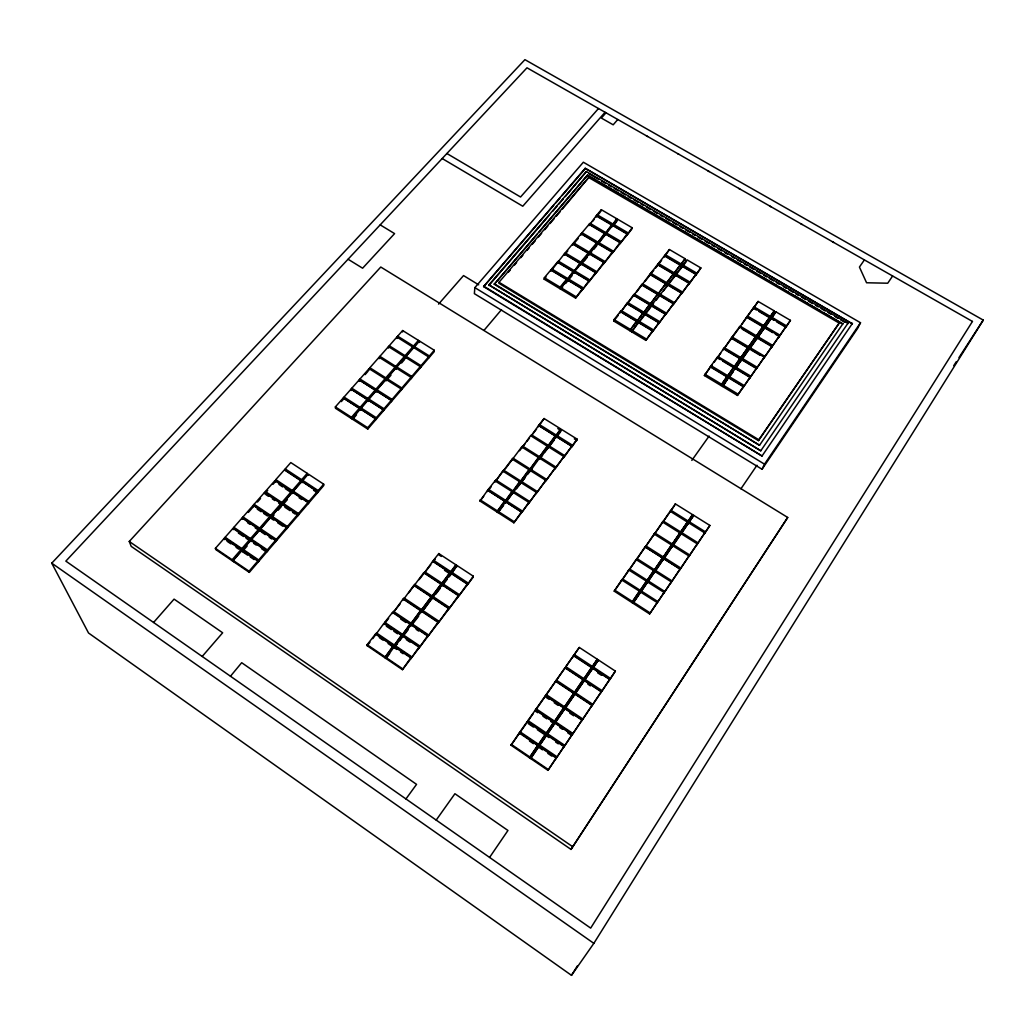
<?xml version="1.0" encoding="UTF-8"?>
<svg xmlns="http://www.w3.org/2000/svg" width="1035" height="1035" viewBox="0 0 1035 1035"><rect width="100%" height="100%" fill="white"/><g stroke="black" fill="none" stroke-linecap="round" stroke-linejoin="round"><path stroke-width="1.5" d="M401.05 390.298L401.05 388.927L392.058 399.394L392.071 400.765L377.05 391.204L377.012 389.833L386.055 379.431L401.852 389.367L401.852 387.996L410.986 377.361L410.973 378.745M401.334 636.292L401.334 635.244L383.83 623.458L372.768 638.647M402.628 331.963L402.641 330.527L418.412 340.373L418.386 341.796L351.577 418.632L351.499 417.299L359.313 408.308L343.219 397.996L335.353 406.91L335.469 408.269L367.774 429.059L434.221 351.667L434.273 350.257L419.447 341.007L414.517 346.686L414.492 348.109M409.963 624.131L402.201 635.179L384.722 623.419L384.709 622.346L392.511 612.422L409.963 624.131L409.951 625.192M402.486 637.068L402.486 636.02L418.955 647.095L418.916 648.13M388.073 643.55L393.08 646.94L393.067 645.905L375.511 634.028L367.127 644.702L367.179 645.736L402.434 669.671L410.727 657.833L394.219 646.681L385.913 658.454L389.613 653.68M404.297 357.994L404.297 356.596L388.448 346.634L379.897 356.351L379.133 358.666L379.095 357.256L395.797 367.774L395.797 366.377L404.297 356.596M420.417 611.685L420.456 610.598L403.068 598.993L403.055 600.106L413.754 585.396L431.09 596.897L431.039 598.01M405.073 357.101L405.086 355.691L412.706 346.932L412.68 348.355M403.352 634.895L403.352 635.956L419.77 647.004L427.52 635.904L411.115 624.894L403.352 634.895L419.809 645.969M428.542 358.278L428.593 356.868L421.025 365.691L420.986 367.076L405.345 357.243L405.332 358.653L406.134 356.338L413.741 347.592L429.318 357.373L429.37 355.975L434.273 350.257M420.21 367.994L420.236 366.597L411.775 376.442L411.762 377.827L396.043 367.942L386.857 378.512L386.883 379.897M418.412 340.373L413.483 346.039L413.457 347.462L396.884 337.048L389.238 345.742L388.461 348.058L388.448 346.634M420.456 610.598L410.804 624.092L393.378 612.409L403.068 598.993M411.115 624.894L411.089 625.968L418.67 616.174M410.714 658.855L410.727 657.833M411.969 623.782L411.943 624.855L428.322 635.826L437.947 622.268L421.607 611.362L411.969 623.782L428.374 634.778M418.955 647.095L411.581 657.717L395.111 646.59L402.486 636.02M413.728 586.522L413.754 585.396M419.421 342.43L419.447 341.007M408.825 592.77L423.703 572.743L440.975 584.154L440.91 585.28M431.09 596.897L421.271 610.598L403.909 599.019M421.607 611.362L421.555 612.448L432.229 597.661L448.517 608.464L448.427 609.563M423.703 572.743L423.664 573.882L432.682 561.332L449.902 572.653L449.811 573.791M427.468 636.952L427.52 635.904M432.682 561.332L432.63 562.484L435.217 559.198M433.523 560.271L433.458 561.436L450.639 572.73L455.969 564.838L438.788 553.57L433.523 560.271L450.73 571.592M440.975 584.154L431.88 596.923L414.582 585.448M432.164 598.76L432.229 597.661M424.363 608.839L442.113 584.904L458.35 595.63L458.246 596.729M438.788 553.57L438.724 554.734L441.363 556.455M437.883 623.342L437.947 622.268M448.517 608.464L438.724 622.242L422.409 611.349M449.902 572.653L441.738 584.206L424.505 572.821M442.113 584.904L442.036 586.03L447.353 579.16M442.941 583.831L442.864 584.956L459.074 595.655L467.212 584.05L451.027 573.403L442.941 583.831L459.178 594.543M473.241 576.159L467.911 584.089L451.765 573.468L451.855 572.329L457.095 565.576L473.241 576.159L473.111 577.297L402.434 669.671M474.845 287.639L474.366 293.655L762.032 469.256L857.588 328.431L860.499 322.739L583.352 162.223L474.845 287.639L764.49 464.159L762.032 469.256M458.35 595.63L449.268 608.464L433.005 597.674M393.067 645.905L384.761 657.665L455.969 564.838M451.765 573.468L457.095 565.576M852.491 323.308L762.019 456.021L483.617 286.63L585.215 168.291L852.258 323.774L585.215 168.291M847.911 323.308L760.764 450.794L488.921 284.884L586.392 171.525L847.911 323.308L847.6 323.929M843.072 323.476L759.535 445.283L494.277 284.276L587.57 175.07L842.839 323.942L823.304 312.596M498.999 282.27L498.896 283.254L758.448 440.638L839.191 323.088L588.695 177.515L498.999 282.27L758.849 439.784L758.448 440.638M467.096 585.163L467.212 584.05M577.181 439.176L572.239 446.551L556.726 436.848L556.985 435.541L561.669 429.499L577.181 439.176L513.852 522.804L479.994 501.031L487.601 490.305L504.472 501.108L504.291 502.337M487.601 490.305L487.446 491.547L491.069 486.942M519.311 482.97L519.518 481.728L512.416 491.871L495.015 480.887L488.378 489.309L488.235 490.551L505.067 501.341L511.833 491.625L511.639 492.867M495.015 480.887L494.846 482.142L512.157 459.087L529.415 469.955L538.368 457.457L538.135 458.725M495.623 481.146L502.751 471.054L520.087 481.987L528.872 469.67L528.665 470.938M504.472 501.108L496.878 511.885L560.323 430.133L560.582 428.826L544.074 418.528L539.351 424.518L539.119 425.838L555.64 436.162L560.582 428.826M502.57 472.322L502.751 471.054M521.226 513.192L521.433 511.976L505.572 501.82L497.99 512.597L503.54 505.429M505.572 501.82L505.39 503.049L520.618 482.426L536.919 492.686L545.678 480.305L545.432 481.56M511.976 460.368L512.157 459.087M536.156 493.682L536.389 492.453L529.299 502.648L512.933 492.324L506.167 502.04L521.989 512.183L528.743 502.428L528.523 503.644M546.946 447.366L547.192 446.085L538.886 457.768L521.705 446.952L505.261 468.894M616.511 221.813L613.173 225.85L617.688 219.265L632.1 227.713L631.751 229.227L575.589 298.093L544.151 279.191L544.371 277.703L551.008 269.786L566.675 279.165L566.417 280.64M512.739 493.566L512.933 492.324M521.498 448.246L521.705 446.952M522.261 447.288L530.593 435.657L547.683 446.408L555.161 435.813L538.614 425.463L531.123 436.02M551.008 269.786L550.775 271.274L564.476 253.691L580.066 262.968L579.781 264.468M551.474 270.433L551.707 268.945L557.606 261.907L573.222 271.248L572.95 272.735M513.852 522.804L521.433 511.976M520.411 483.668L520.618 482.426M557.347 263.407L557.606 261.907M521.187 482.685L529.972 470.369L546.195 480.576L555.109 468.001L554.851 469.269M564.476 253.691L564.23 255.192L567.788 250.936M565.175 252.876L564.916 254.377L580.467 263.64L580.751 262.14L588.398 252.889L572.86 243.678L565.175 252.876L580.751 262.14M566.675 279.165L560.077 287.148L559.832 288.623L616.342 220.209L616.679 218.683L601.322 209.691L597.104 214.724L596.807 216.263L612.164 225.268L616.679 218.683M582.136 290.072L582.42 288.61L567.71 279.786L561.112 287.769L560.854 289.231L562.742 286.954M529.752 471.624L529.972 470.369M530.515 470.653L539.455 458.143L555.588 468.299L563.881 456.551L563.609 457.832M538.614 425.463L538.381 426.782L544.074 418.528M572.601 245.191L572.86 243.678M573.545 242.863L573.274 244.376L588.786 253.575L589.07 252.074L596.846 242.669L581.372 233.522L573.545 242.863L589.07 252.074M573.222 271.248L567.102 279.812L552.768 271.222M586.392 171.525L565.317 196.585M567.439 281.261L567.71 279.786M568.396 278.945L568.137 280.42L582.821 289.231L588.928 280.627L574.257 271.856L568.396 278.945L583.106 287.756M539.3 231.762L587.57 175.07M588.695 177.515L562.458 208.992M539.455 458.143L539.222 459.424L542.663 454.986M580.066 262.968L573.649 271.894L558.046 262.579M573.985 273.344L574.257 271.856M581.088 235.048L581.372 233.522M539.972 458.453L548.278 446.758L564.347 456.862L571.799 446.214L556.248 436.498L548.77 447.094M574.942 271.028L574.671 272.503L589.316 281.261L595.733 272.296L581.088 263.576L574.942 271.028L589.614 279.786M582.045 232.72L581.761 234.233L597.208 243.367L604.725 233.147L589.29 224.065L582.045 232.72L597.518 241.854M581.088 263.576L580.803 265.076L589.42 253.497L604 262.153L603.69 263.64M589.29 224.065L589.006 225.591L596.445 215.513L611.827 224.543L611.504 226.057M575.589 298.093L582.42 288.61M548.033 448.051L548.278 446.758M588.1 254.39L588.398 252.889M596.445 215.513L596.147 217.052L600.171 212.24M589.42 253.497L589.122 254.998L591.735 251.828M590.092 252.682L589.795 254.183L604.362 262.812L612.409 251.854L597.868 243.264L590.092 252.682L604.673 261.325M554.902 437.119L555.161 435.813M601.012 211.231L601.322 209.691M555.989 437.792L556.248 436.498M588.63 282.102L588.928 280.627M596.548 244.169L596.846 242.669M597.868 243.264L597.557 244.777L612.836 225.125L627.288 233.612L626.938 235.113M598.528 242.462L598.23 243.962L612.746 252.54L620.224 242.268L605.734 233.742L598.528 242.462L613.069 251.039M595.423 273.77L595.733 272.296M604 262.153L596.095 272.942L582.821 265.038M604.401 234.66L604.725 233.147M611.827 224.543L605.074 233.858L590.946 225.552M605.41 235.255L605.734 233.742M612.513 226.652L612.836 225.125M612.073 253.355L612.409 251.854M571.514 447.508L571.799 446.214M619.887 243.768L620.224 242.268M627.288 233.612L620.547 242.966L606.083 234.453M632.1 227.713L627.598 234.311L614.479 226.626M615.372 671.12L610.055 679.322L593.146 668.196L593.495 667.213L598.463 660.019L615.372 671.12L547.968 770.325L511.018 745.226L519.195 732.987L537.605 745.433L537.346 746.313M700.876 267.936L696.374 274.65L682.466 266.5L682.906 265.025L686.968 259.798L700.876 267.936L645.853 340.36L613.716 321.018L614.053 319.595L620.508 311.431L636.525 321.018L636.15 322.454L638.039 323.58L638.414 322.157L652.619 330.67L652.218 332.08M620.159 312.868L620.508 311.431M642.502 314.291L642.89 312.855L626.912 303.32L620.845 312.001L633.614 294.859L649.54 304.342L649.139 305.778M518.975 733.893L519.195 732.987M520.036 731.797L519.816 732.702L538.174 745.122L545.458 734.1L527.1 721.744L520.036 731.797L538.433 744.23M626.563 304.769L626.912 303.32M633.239 296.308L633.614 294.859M628.232 302.647L641.765 284.534L657.639 293.953L657.225 295.402M527.1 721.744L526.867 722.663L533.245 713.581M527.928 720.554L527.695 721.473L546.001 733.802L553.634 722.275L535.354 710.01L527.928 720.554L546.273 732.909M636.525 321.018L629.746 330.67L685.105 258.711L669.425 249.538L665.337 254.713L664.923 256.201L680.616 265.413L685.105 258.711M641.377 285.996L641.765 284.534M636.706 291.909L650.032 274.081L665.841 283.422L665.427 284.884M638.414 322.157L631.648 331.808L644.779 313.993L658.946 322.454L658.532 323.877M642.89 312.855L636.823 321.587L622.164 312.803M649.644 275.556L650.032 274.081M650.692 273.253L650.29 274.728L666.087 284.043L673.5 273.615L657.73 264.339L650.692 273.253L666.501 282.581M537.708 712.688L535.095 710.941L535.354 710.01M536.169 708.833L535.923 709.777L554.178 722.016L563.596 707.888L545.38 695.727L536.169 708.833L554.462 721.097M649.54 304.342L643.175 313.437L627.236 303.915M657.328 265.814L657.73 264.339M644.391 315.416L644.779 313.993M658.376 263.511L657.975 264.999L673.72 274.249L680.409 264.753L664.69 255.529L658.376 263.511L674.147 272.787M645.452 313.126L645.064 314.562L659.191 323.011L665.544 313.864L651.416 305.454L645.452 313.126L659.605 321.587M657.639 293.953L649.812 304.924L633.912 295.467M664.69 255.529L664.276 257.016L669.425 249.538M651.416 305.454L651.028 306.903L653.538 303.669M652.089 304.601L651.688 306.049L665.79 314.446L673.591 303.41L659.515 295.066L652.089 304.601L666.204 313.01M545.109 696.684L545.38 695.727M546.195 694.576L545.924 695.533L564.101 707.668L573.688 693.321L555.536 681.276L546.195 694.576L564.411 706.724M665.841 283.422L657.885 294.561L642.049 285.168M645.853 340.36L652.619 330.67M537.605 745.433L529.441 757.736L597.286 659.243L579.302 647.457L574.296 654.573L573.985 655.595L591.968 667.42L597.286 659.243M659.101 296.515L659.515 295.066M656.319 300.085L667.717 284.521L681.742 292.814L681.302 294.263M555.821 758.81L556.118 757.956L538.808 746.248L530.644 758.552L598.463 660.019M658.946 322.454L652.891 331.213L638.711 322.713M667.303 285.983L667.717 284.521M668.364 283.693L667.95 285.155L681.949 293.423L689.336 282.93L675.363 274.715L668.364 283.693L682.388 291.974M555.252 682.246L555.536 681.276M673.073 275.077L673.5 273.615M556.338 680.124L556.054 681.108L574.166 693.127L583.067 679.775L564.981 667.834L556.338 680.124L574.49 692.169M674.936 276.177L675.363 274.715M676.01 273.887L675.583 275.349L689.53 283.564L696.206 274.016L682.259 265.84L676.01 273.887L689.983 282.102M665.13 315.3L665.544 313.864M538.808 746.248L538.549 747.128L542.534 749.832M679.969 266.228L680.409 264.753M539.636 745.058L539.377 745.937L556.649 757.607L563.907 746.533L546.661 734.915L539.636 745.058L556.946 756.74M681.832 267.315L682.259 265.84M673.151 304.859L673.591 303.41M564.683 668.83L564.981 667.834M681.742 292.814L673.811 304.005L659.761 295.674M545.458 734.1L545.186 734.992L537.333 729.714M565.783 666.695L565.485 667.691L583.52 679.62L591.528 667.562L573.506 655.698L565.783 666.695L583.856 678.637M546.661 734.915L546.389 735.807L549.029 737.593M547.476 733.724L547.204 734.617L564.424 746.209L572.044 734.617L554.838 723.077L547.476 733.724L564.722 745.329M573.196 656.707L573.506 655.698M688.896 284.392L689.336 282.93M553.634 722.275L553.363 723.193L550.749 721.434M554.553 723.995L554.838 723.077M555.653 721.9L555.368 722.818L572.536 734.32L581.929 720.127L564.799 708.69L555.653 721.9L572.847 733.427M695.74 275.478L696.206 274.016M579.302 647.457L535.095 710.941M563.299 708.833L563.596 707.888M564.489 709.622L564.799 708.69M565.602 707.526L565.304 708.457L582.394 719.868L591.942 705.443L574.878 694.123L565.602 707.526L582.731 718.95M547.968 770.325L556.118 757.956M573.377 694.278L573.688 693.321M574.554 695.08L574.878 694.123M575.68 692.958L575.356 693.916L592.382 705.223L601.257 691.794L584.258 680.564L575.68 692.958L592.732 704.279M582.731 680.758L583.067 679.775M688.754 522.921L693.683 515.327L709.881 525.431L649.605 613.936L614.221 591.153L621.699 579.975L639.643 591.308L646.306 581.204L645.879 582.317M583.921 681.535L584.258 680.564M585.047 679.426L584.71 680.396L601.671 691.613L609.654 679.49L592.719 668.338L585.047 679.426L602.034 690.643M563.609 747.412L563.907 746.533M621.31 581.088L621.699 579.975M591.179 668.558L591.528 667.562M622.048 580.027L628.737 569.975L646.616 581.269L653.602 570.699L653.163 571.825M592.369 669.335L592.719 668.338M628.336 571.1L628.737 569.975M629.073 570.052L636.085 559.547L653.9 570.777L662.491 557.917L645.025 546.855L636.409 559.65M572.044 734.617L571.721 735.51L567.762 732.858M635.671 560.685L636.085 559.547M770.803 319.517L775.901 311.833L790.442 320.345L737.45 395.435L704.382 375.55L710.502 366.506L726.971 376.391L726.441 377.749M644.611 548.02L645.025 546.855M710.502 366.506L709.997 367.878L712.352 364.669M581.592 721.046L581.929 720.127M711.084 365.704L710.592 367.076L727.036 376.934L733.673 367.089L717.255 357.282L711.084 365.704L727.566 375.576M679.374 534.086L679.853 532.909L671.728 545.096L654.094 533.995L645.335 546.985L662.749 558.02L671.482 544.966L671.016 546.118M716.737 358.666L717.255 357.282M739.52 359.611L740.064 358.239L723.685 348.485L717.333 357.864L720.062 359.494M653.654 535.173L654.094 533.995M654.379 534.151L662.529 522.028L680.086 533.064L687.408 522.028L686.93 523.218M723.685 348.485L723.167 349.869L738.02 329.583M723.75 349.08L731.525 337.772L747.852 347.45L747.296 348.847M591.593 706.387L591.942 705.443M638.905 592.369L639.32 591.27L631.867 602.512L692.557 514.628L675.325 503.877L670.382 511.419M730.995 339.17L731.525 337.772M662.077 523.218L662.529 522.028M732.107 336.983L731.577 338.38L747.865 348.045L755.744 336.517L739.482 326.905L732.107 336.983L748.421 346.66M662.788 522.209L670.137 511.225L687.628 522.209L692.557 514.628M663.526 593.598L663.978 592.499L657.328 602.655L640.471 592.02L633.019 603.25L640.057 593.12M739.482 326.905L738.938 328.315L746.882 316.788L763.093 326.323L762.51 327.733L764.179 328.716L764.749 327.306L779.381 335.909L778.773 337.307M600.882 692.751L601.257 691.794M670.137 511.225L669.684 512.428L673.966 506.348M670.758 583.028L671.223 581.916L664.25 592.538L647.47 581.942L640.794 592.046L680.991 533.62L697.474 543.983L704.77 532.896L704.253 534.06M746.338 318.211L746.882 316.788M747.451 316.024L746.895 317.435L763.08 326.957L769.73 317.124L753.571 307.654L747.451 316.024L763.649 325.546M674.859 505.08L675.325 503.877M726.971 376.391L720.878 385.473L774.245 310.862L758.125 301.431L753.571 308.314L756.262 309.892M722.572 386.482L728.666 377.4L743.531 386.314L742.975 387.659M753.014 309.077L753.571 307.654M609.279 680.461L609.654 679.49M647.03 583.054L647.47 581.942M647.768 581.993L654.754 571.436L671.469 581.968L680.034 569.043L663.629 558.641L655.039 571.514M728.666 377.4L723.491 385.201M758.125 301.431L742.069 324.046M728.718 377.943L735.367 368.098L750.194 376.96L743.557 386.844L728.718 377.943L733.078 371.888M733.142 368.46L733.673 367.089M733.724 367.658L740.064 358.239M654.314 572.562L654.754 571.436M735.367 368.098L734.824 369.469L757.4 337.501L772.084 346.169L771.489 347.553M735.406 368.654L741.746 359.236L756.533 368.046L755.964 369.404M747.852 347.45L740.103 358.809L725.121 349.895M662.038 559.068L662.491 557.917M741.202 360.607L741.746 359.236M763.675 358.563L764.257 357.178L749.521 348.446L741.772 359.818L755.188 367.8M663.176 559.793L663.629 558.641M696.762 545.005L697.279 543.854L689.181 556.105L672.621 545.691L663.901 558.745L680.267 569.121L688.961 555.989L688.469 557.14M748.965 349.83L749.521 348.446M755.175 337.915L755.744 336.517M763.093 326.323L755.744 337.125L742.211 329.143M672.155 546.842L672.621 545.691M756.844 338.898L757.4 337.501M764.749 327.306L757.4 338.109L770.726 345.975M785.358 328.056L785.966 326.646L771.385 318.094L764.736 327.927L772.692 332.623M680.512 534.797L680.991 533.62M737.45 395.435L743.531 386.314M769.147 318.547L769.73 317.124M681.224 533.775L688.547 522.74L704.951 533.051L709.881 525.431M774.245 310.862L769.704 317.771L758.953 311.47M649.605 613.936L657.044 602.642L656.591 603.728M688.055 523.917L688.547 522.74M750.453 347.773L775.901 311.833M749.625 378.318L756.533 368.046M673.72 544.591L693.683 515.327M756.533 368.602L764.257 357.178M764.244 357.761L772.084 346.169M772.058 346.764L779.381 335.909M779.329 336.53L785.966 326.646M679.555 570.169L680.034 569.043M790.442 320.345L785.914 327.28L776.651 321.846M571.01 849.412L787.713 517.461L380.776 267.03L129.259 541.46L131.212 546.389L571.01 849.412L787.713 517.461M759.535 445.283L494.329 283.784M760.764 450.794L488.921 284.884M762.019 456.021L483.655 286.139M571.488 975.345L593.844 943.351L983.25 320.1L524.926 59.655L51.75 563.169L88.531 633.006L571.488 975.345L577.478 965.759M953.778 365.614L956.379 361.59M958.979 357.58L983.25 320.1M892.597 276.034L887.732 283.215L866.567 282.762L859.425 267.056L864.367 259.966M764.49 464.159L860.499 322.739M489.581 857.433L507.952 830.471L454.921 793.729L436.188 820.095M740.931 488.792L756.973 465.258M758.849 439.784L839.191 323.088M511.018 745.226L525.987 723.918M614.221 591.153L668.817 513.645M691.82 460.407L709.117 436.058M832.502 241.815L833.667 242.488M405.94 798.942L416.549 784.362L241.685 662.711L230.469 676.23M704.382 375.55L709.066 369.159M714.111 362.263L720.67 353.297M800.935 223.845L802.099 224.504M769.678 206.056L770.829 206.702M516.478 488.753L524.991 477.769M527.85 474.082L532.443 468.156M544.449 452.67L554.178 440.121M556.726 436.848L560.465 432.022M396.767 649.437L394.232 647.716L396.948 644.21M399.717 640.639L408.191 629.707M435.722 594.181L440.237 588.359M449.151 576.857L450.937 574.541M639.656 321.497L650.174 307.99M663.526 290.835L686.528 261.286L684.665 260.199M376.429 633.976L393.96 645.814L401.334 635.244M738.718 188.422L739.857 189.069M367.179 645.736L369.974 642.192M388.63 618.464L383.856 624.532L383.83 623.458M393.378 612.409L392.524 613.509L392.511 612.422M394.348 611.18L400.157 603.793M419.123 579.665L422.759 575.046M425.411 571.669L430.819 564.787M479.994 501.031L483.72 496.283M519.557 450.73L524.965 443.847M526.763 441.557L529.467 438.115M532.029 434.855L536.57 429.098M613.716 321.018L618.322 315.196M644.896 281.559L653.809 270.264M655.569 268.039L661.585 260.432M708.043 170.956L709.169 171.603M677.666 153.659L678.779 154.293M565.563 283.538L572.032 275.698M584.348 260.781L587.207 257.314M593.676 249.474L596.587 245.955M544.151 279.191L546.04 276.927M574.257 243.212L578.164 238.542M592.447 221.477L594.297 219.265M484.07 330.294L501.47 309.685M647.574 136.516L646.461 135.895M508.276 272.296L510.358 269.863M514.524 264.986L516.607 262.554M520.786 257.689L522.869 255.257M527.035 250.379L529.118 247.947M532.236 244.299L535.367 240.65M538.498 236.989L541.615 233.341M544.746 229.692L547.864 226.031M549.96 223.599L554.126 218.734M556.209 216.302L560.375 211.425M494.277 284.276L537.217 234.208M313.605 490.305L317.46 492.854L317.331 491.599L301.884 481.417L302.052 482.685L302.75 480.408L308.275 474.043L323.683 484.173L323.813 485.441L249.319 572.381L249.06 571.229L257.793 561.048L242.048 550.4L233.276 560.504L233.574 561.682M258.711 559.974L266.448 550.943L250.755 540.361L242.979 549.326L243.251 550.516L258.957 561.151L258.711 559.974L242.979 549.326M267.353 549.883L275.478 540.412L259.824 529.894L251.66 539.313L251.919 540.503L267.586 551.073L267.353 549.883L251.66 539.313M276.384 539.351L286.475 527.591L270.872 517.164L260.742 528.859L260.975 530.062L276.591 540.555L276.384 539.351L260.742 528.859M287.368 526.543L297.614 514.589L282.063 504.265L271.778 516.129L271.998 517.358L287.562 527.759L287.368 526.543L271.778 516.129M298.494 513.567L307.977 502.505L292.478 492.246L282.956 503.23L283.15 504.485L298.662 514.796L298.494 513.567L282.956 503.23M301.884 481.417L293.358 491.237L293.539 492.492L308.999 502.725L308.844 501.483L317.331 491.599M302.919 481.689L318.327 491.845L318.198 490.59L323.683 484.173M483.617 286.63L553.725 205.253M555.821 202.821L560 197.957M562.096 195.537L585.124 168.808M488.856 285.544L549.598 214.866M552.742 211.205L556.933 206.34M559.029 203.895L563.221 199.03M367.774 429.059L367.723 427.727L375.498 418.683L360.374 408.993L352.56 417.972L352.637 419.317L356.532 414.828M361.254 409.394L376.352 419.072L376.313 417.726L383.209 409.705L368.124 400.066L361.189 408.049L360.426 410.339L360.374 408.993M368.977 400.493L384.037 410.106L384.011 408.76L391.256 400.338L376.21 390.764L368.939 399.135L368.175 401.438L368.124 400.066M202.187 656.462L222.654 632.786L174.074 599.123L153.581 622.475M307.201 473.331L301.677 479.71L301.845 480.977L285.44 470.175L285.246 468.881L290.796 462.567L307.201 473.331L307.356 474.612L232.474 560.931L232.176 559.754L215.396 548.356L224.22 538.316L240.948 549.65L241.233 550.84M247.572 555.122L242.332 551.577L247.132 546.04M251.919 540.503L251.013 541.564L250.755 540.361M260.975 530.062L260.07 531.11L259.824 529.894M273.693 520.126L271.092 518.393L274.055 514.99M278.156 510.242L281.248 506.684M287.381 499.607L282.27 505.507L282.063 504.265M293.539 492.492L292.659 493.514L292.478 492.246M617.753 119.543L613.186 124.808L601.374 118.068L605.954 112.828M344.125 398.423L360.193 408.721L360.128 407.363L367.063 399.394L351.007 389.147L344.034 397.065L344.125 398.423L341.343 401.593M351.9 389.6L367.93 399.821L367.878 398.462L375.162 390.091L359.145 379.91L351.822 388.216L351.085 390.518L351.007 389.147M395.008 368.68L395.008 367.283L385.809 377.853L385.835 379.237L369.055 368.667L359.96 378.991L360.025 380.375L376.003 390.544L375.964 389.16L385.007 378.771L385.033 380.155M396.043 367.942L396.056 369.34L396.832 367.024L405.345 357.243M377.05 391.204L376.248 392.136L376.21 390.764M390.958 375.2L386.081 380.815L386.055 379.431M401.554 363L404.387 359.74M232.176 559.754L240.948 549.65M241.88 548.589L249.655 539.623L232.966 528.367L225.138 537.268L225.449 538.472L242.151 549.779L241.88 548.589L225.138 537.268M250.573 538.575L258.737 529.17L242.087 517.979L233.884 527.32L234.169 528.536L250.832 539.765L250.573 538.575L233.884 527.32M259.643 528.122L269.786 516.439L253.187 505.352L242.992 516.944L243.264 518.173L259.888 529.338L259.643 528.122L242.992 516.944M270.678 515.404L280.977 503.54L264.442 492.544L254.093 504.317L254.338 505.572L270.911 516.633L270.678 515.404L254.093 504.317M281.869 502.518L291.404 491.534L274.922 480.628L265.335 491.534L265.568 492.789L282.076 503.76L281.869 502.518L265.335 491.534M292.284 490.525L300.797 480.706L284.366 469.877L275.802 479.619L276.009 480.9L292.465 491.78L292.284 490.525L275.802 479.619M605.022 112.297L522.779 206.224L442.255 158.562M438.555 304.122L463.538 275.582L478.688 284.806M225.449 538.472L224.517 539.52L224.22 538.316M234.169 528.536L233.25 529.584L232.966 528.367M243.264 518.173L242.358 519.208L242.087 517.979M248.361 512.39L254.338 505.572M257.443 502.04L260.548 498.508M267.69 490.37L264.675 493.798L264.442 492.544M273.007 484.328L276.009 480.9M369.055 368.667L369.094 370.064L369.857 367.748L379.095 357.256M397.673 337.591L397.673 336.168L402.641 330.527M598.463 108.559L520.566 197.012L446.952 153.542M360.025 380.375L359.21 381.294L359.145 379.91M365.07 374.644L368.085 371.203M589.057 173.841L598.838 179.521M601.633 181.138L605.824 183.57M608.619 185.2L611.413 186.817M614.208 188.448L618.4 190.88M621.194 192.497L625.399 194.929M628.193 196.559L630.988 198.177M633.782 199.807L637.974 202.239M640.768 203.856L643.563 205.473M646.357 207.103L650.549 209.536M653.344 211.153L657.535 213.598M660.33 215.215L663.124 216.832M665.919 218.463L670.111 220.895M672.905 222.512L677.097 224.944M679.891 226.574L682.686 228.192M685.481 229.822L689.672 232.254M692.467 233.871L695.274 235.501M698.069 237.118L702.26 239.551M705.055 241.181L709.247 243.613M712.041 245.23L714.836 246.86M717.63 248.478L721.822 250.91M724.616 252.527L727.411 254.157M731.603 256.589L734.397 258.207M737.192 259.837L741.383 262.269M744.178 263.886L746.972 265.516M749.767 267.133L753.959 269.566M756.753 271.196L760.945 273.628M763.752 275.245L766.547 276.875M769.341 278.493L773.533 280.925M776.328 282.555L779.122 284.172M783.314 286.604L786.108 288.235M788.903 289.852L793.095 292.284M795.889 293.914L798.684 295.531M801.478 297.149L805.67 299.581M808.464 301.211L812.656 303.643M815.451 305.26L818.245 306.89M821.04 308.508L825.231 310.94M828.026 312.57L830.82 314.187M835.025 316.619L837.82 318.25M840.614 319.867L844.806 322.299M587.479 175.588L595.85 180.452M598.644 182.082L627.947 199.095M630.729 200.725L647.483 210.454M650.265 212.071L660.032 217.751M662.827 219.368L679.568 229.097M682.363 230.714L692.13 236.394M694.925 238.011L711.666 247.74M714.461 249.357L724.228 255.037M727.023 256.654L743.764 266.383M746.558 268L756.326 273.68M759.108 275.297L775.862 285.026M778.643 286.656L788.411 292.323M791.206 293.94L807.947 303.669M810.741 305.299L820.509 310.966M616.342 220.209L617.352 220.791M773.663 312.285L775.306 313.256M597.104 214.724L612.487 223.741M613.496 224.336L627.947 232.797M665.337 254.713L681.043 263.925M682.906 265.025L696.84 273.188M754.127 306.89L770.286 316.361M771.942 317.331L786.522 325.87M771.36 318.741L773.999 320.294M589.963 223.262L605.384 232.345M606.394 232.94L620.884 241.453M765.305 326.53L779.937 335.133M775.357 334.176L778.01 335.741M740.051 326.129L756.3 335.728M757.969 336.711L772.64 345.379M642.424 283.706L658.286 293.112M660.175 294.225L674.238 302.569M750.09 347.657L764.826 356.389M750.867 349.83L760.233 355.38M581.774 262.748L596.406 271.468M634.274 294.005L650.2 303.488M724.267 347.695L740.646 357.437M742.328 358.433L757.103 367.231M558.292 261.079L573.92 270.42M627.598 302.466L643.563 312.001M717.837 356.48L734.255 366.286M735.95 367.296L750.763 376.145M722.792 361.124L732.353 366.843M736.752 369.456L750.207 377.503M551.707 268.945L567.374 278.324M621.194 310.565L637.198 320.164M639.087 321.29L653.292 329.803M729.248 376.585L744.113 385.499M544.371 277.703L560.077 287.148M561.112 287.769L575.874 296.644M614.053 319.595L630.108 329.246M632.01 330.385L646.254 338.95M704.874 374.191L721.395 384.114M723.09 385.136L738.007 394.102M380.246 224.893L394.581 233.612L362.612 268.207L348.122 259.267M557.787 428.555L561.397 430.806M574.309 438.866L576.883 440.47M692.053 515.818L693.191 516.53M539.351 424.518L555.899 434.868M556.985 435.541L572.523 445.257M397.673 336.168L413.483 346.039M414.517 346.686L429.37 355.975M670.848 510.216L688.107 521.019M689.245 521.731L705.469 531.874M531.343 434.713L547.942 445.115M549.029 445.8L564.618 455.581M389.238 345.742L405.086 355.691M406.134 356.338L421.025 365.691M663.241 521.019L680.564 531.886M681.703 532.611L697.978 542.832M522.468 445.994L539.119 456.487M540.205 457.172L555.86 467.031M379.897 356.351L395.797 366.377M396.832 367.024L411.775 376.442M654.819 532.973L672.194 543.944M673.332 544.656L689.672 554.954M512.933 458.117L529.635 468.687M530.735 469.385L546.441 479.321M369.857 367.748L385.809 377.853M386.857 378.512L401.852 387.996M645.749 545.833L663.202 556.882M664.354 557.606L680.758 567.995M503.515 470.071L520.294 480.732M521.394 481.43L537.152 491.457M359.96 378.991L375.964 389.16M377.012 389.833L392.058 399.394M636.823 558.512L654.34 569.651M655.478 570.389L671.948 580.868M495.791 479.891L512.61 490.629M513.709 491.327L529.519 501.419M351.822 388.216L367.878 398.462M368.939 399.135L384.011 408.76M629.474 568.927L647.043 580.156M648.195 580.881L664.716 591.438M488.378 489.309L505.248 500.112M506.361 500.811L522.209 510.967M344.034 397.065L360.128 407.363M361.189 408.049L376.313 417.726M622.436 578.914L640.057 590.209M641.221 590.946L657.781 601.568M480.124 499.801L497.046 510.669M498.158 511.393L514.059 521.614M335.353 406.91L351.499 417.299M352.56 417.972L367.723 427.727M614.596 590.041L632.269 601.426M633.433 602.163L650.045 612.862M455.879 565.977L457.004 566.714M596.936 660.252L598.114 661.029M307.356 474.612L308.43 475.324M451.855 572.329L468.04 582.977M574.296 654.573L592.318 666.424M593.495 667.213L610.43 678.352M444.52 570.311L448.491 572.924M597.57 672.763L601.464 675.325M285.246 468.881L301.677 479.71M302.75 480.408L318.198 490.59M424.544 571.682L441.816 583.08M587.841 684.122L590.442 685.856M293.358 491.237L308.844 501.483M278.933 484.419L282.723 486.929M285.259 488.611L291.585 492.789L291.404 491.534M299.115 497.77L301.69 499.478M414.608 584.322L431.931 595.811M433.07 596.574L449.358 607.377M265.943 494.652L268.492 496.334M272.296 498.87L274.831 500.565M278.648 503.088L281.184 504.782L280.977 503.54M284.858 507.228L290.033 510.656M292.62 512.377L295.195 514.097M403.922 597.907L421.31 609.499M422.448 610.262L438.801 621.168M546.415 697.551L549.016 699.285M554.204 702.765L558.098 705.365M569.755 713.141L573.701 715.767M257.262 509.142L261.092 511.704M263.64 513.399L267.457 515.96M277.587 522.727L282.775 526.194M393.378 611.323L410.83 623.018M400.558 618.904L405.927 622.501M416.135 629.345L418.645 631.039M542.922 716.194L546.842 718.82M559.832 727.54L562.484 729.313M247.469 522.649L250.03 524.37M255.14 527.798L258.983 530.373L258.737 529.17M261.376 531.99L265.283 534.603M269.191 537.23L271.791 538.976M384.709 622.346L402.214 634.119M386.353 626.214L391.346 629.578M393.843 631.259L397.595 633.769M406.276 639.617L410.067 642.179M528.173 723.543L533.413 727.062M555.653 742.056L558.305 743.842M238.373 533.038L243.51 536.505M246.071 538.226L249.914 540.826L249.655 539.623M253.627 543.323L256.24 545.083M261.454 548.602L266.681 552.134L266.448 550.943M376.391 632.915L393.947 644.766M395.098 645.555L411.607 656.695M379.315 637.625L383.066 640.173M400.571 651.998L403.107 653.719M529.467 740.995L533.413 743.66M547.851 753.428L551.836 756.119M227.092 541.266L230.947 543.88M236.096 547.36L238.658 549.093M250.185 556.895L254.105 559.56M367.127 644.702L384.735 656.643M385.887 657.432L402.447 668.662M511.225 744.346L529.687 756.87M530.89 757.698L548.252 769.484M233.276 560.504L249.06 571.229M249.319 572.381L215.72 549.546L215.396 548.356M129.259 541.46L572.368 846.488M51.75 563.169L593.844 943.351M242.048 550.4L242.332 551.577M257.793 561.048L258.038 562.212M253.187 505.352L253.446 506.594M269.786 516.439L270.006 517.668M275.478 540.412L275.698 541.603M270.872 517.164L271.092 518.393M274.922 480.628L275.129 481.909M286.475 527.591L286.669 528.794M297.614 514.589L297.782 515.818M300.797 480.706L300.965 481.974M307.977 502.505L308.132 503.747M343.219 397.996L343.31 399.368M359.313 408.308L359.378 409.666M367.063 399.394L367.114 400.765M375.511 634.028L375.55 635.089M375.162 390.091L375.2 391.463M375.498 418.683L375.537 420.016M383.209 409.705L383.235 411.05M391.256 400.338L391.269 401.696M394.219 646.681L394.232 647.716M396.884 337.048L396.897 338.484M972.447 321.432L590.674 928.11L65.839 561.125L526.996 67.805L972.447 321.432"/></g></svg>
